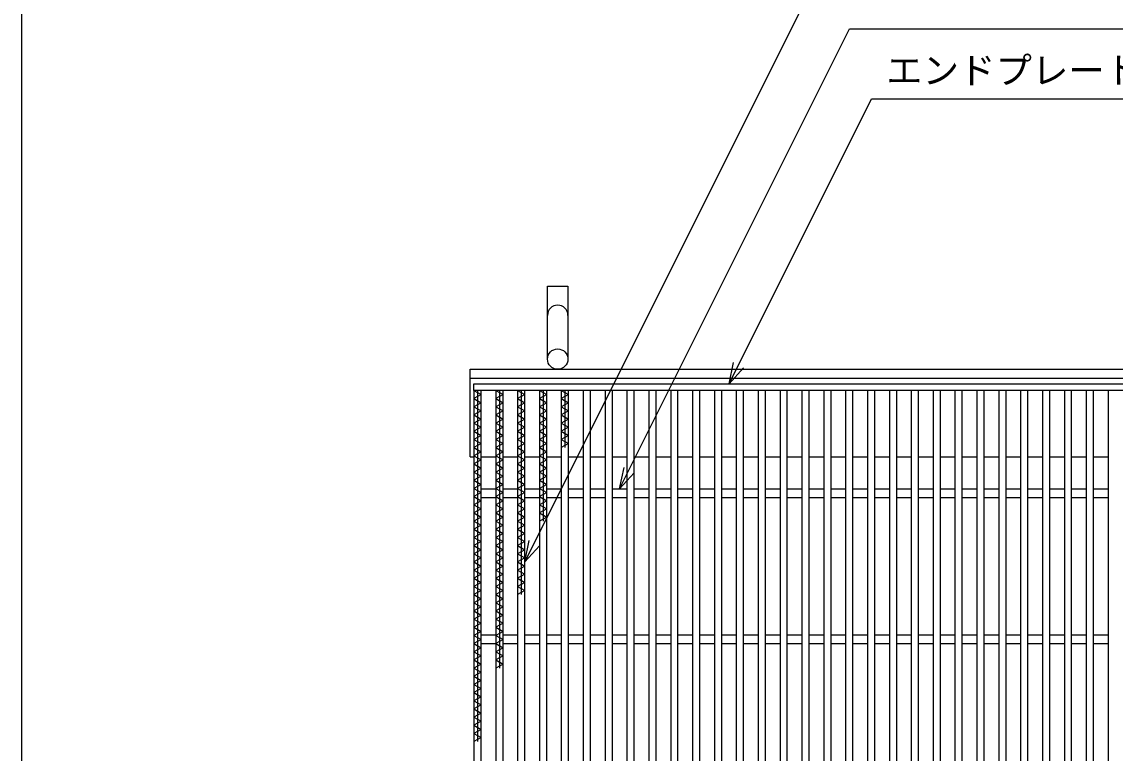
# Model space of a CAD drawing. Units: millimetres, scale not verified. Extents: x -1820 to 1736, y -1282 to 1048.
# Drawn here: x -1724 to -974, y 121 to 622 of the extents above; entities that cross this region are included whole.
import ezdxf
from ezdxf.enums import TextEntityAlignment as Align

# ---------------------------------------------------------------- set-up
doc = ezdxf.new("R2010")
doc.units = ezdxf.units.MM
doc.header["$LTSCALE"] = 10
for name, color, linetype, lineweight in [('0_2', 150, 'Continuous', 25), ('16', 3, 'Continuous', 25), ('19', 6, 'Continuous', 25), ('22', 4, 'Continuous', 25)]:
    doc.layers.add(name, color=color, linetype=linetype, lineweight=lineweight)
doc.styles.add('ベクトル', font='')
doc.styles.get('ベクトル').set_extended_font_data('ベクトル')

msp = doc.modelspace()

# ---------------------------------------------------------------- linework, layer by layer
at = {"layer": '0_2'}
msp.add_line((-1724, -1151.5), (-1724, 1048.5), dxfattribs=at)
at = {"layer": '16'}
for p, q in [((-1414, 374), (-419, 374)), ((-1414, 369.5), (-1414, 374)), ((-419, 369.5), (-1414, 369.5)), ((-1414, 369.5), (-1414, -71.5)), ((-1409, 369.5), (-1414, 369.5)), ((-1414, 369.5), (-1409, 366.7)), ((-1411.5, 369.5), (-1411.5, 128.7)), ((-1409, -71.5), (-1409, 369.5)), ((-1399, 369.5), (-1399, -71.5)), ((-1394, 369.5), (-1399, 369.5)), ((-1399, 369.5), (-1394, 366.7)), ((-1396.5, 369.5), (-1396.5, 179.1)), ((-1394, -71.5), (-1394, 369.5)), ((-1384, 369.5), (-1384, -71.5)), ((-1379, 369.5), (-1384, 369.5)), ((-1384, 369.5), (-1379, 366.7)), ((-1381.5, 369.5), (-1381.5, 229.5)), ((-1379, -71.5), (-1379, 369.5)), ((-1369, 369.5), (-1369, -71.5)), ((-1364, 369.5), (-1369, 369.5)), ((-1369, 369.5), (-1364, 366.7)), ((-1366.5, 369.5), (-1366.5, 279.9)), ((-1364, -71.5), (-1364, 369.5)), ((-1354, 369.5), (-1354, -71.5)), ((-1349, 369.5), (-1354, 369.5)), ((-1354, 369.5), (-1349, 366.7)), ((-1351.5, 369.5), (-1351.5, 330.3)), ((-1349, -71.5), (-1349, 369.5)), ((-1339, 369.5), (-1339, -71.5)), ((-1334, 369.5), (-1339, 369.5)), ((-1334, -71.5), (-1334, 369.5)), ((-1324, 369.5), (-1324, -71.5)), ((-1319, 369.5), (-1324, 369.5)), ((-1319, -71.5), (-1319, 369.5)), ((-1309, 369.5), (-1309, -71.5)), ((-1304, 369.5), (-1309, 369.5)), ((-1304, -71.5), (-1304, 369.5)), ((-1294, 369.5), (-1294, -71.5)), ((-1289, 369.5), (-1294, 369.5)), ((-1289, -71.5), (-1289, 369.5)), ((-1279, 369.5), (-1279, -71.5)), ((-1274, 369.5), (-1279, 369.5)), ((-1274, -71.5), (-1274, 369.5)), ((-1264, 369.5), (-1264, -71.5)), ((-1259, 369.5), (-1264, 369.5)), ((-1259, -71.5), (-1259, 369.5)), ((-1249, 369.5), (-1249, -71.5)), ((-1244, 369.5), (-1249, 369.5)), ((-1244, -71.5), (-1244, 369.5)), ((-1234, 369.5), (-1234, -71.5)), ((-1229, 369.5), (-1234, 369.5)), ((-1229, -71.5), (-1229, 369.5)), ((-1219, 369.5), (-1219, -71.5)), ((-1214, 369.5), (-1219, 369.5)), ((-1214, -71.5), (-1214, 369.5)), ((-1204, 369.5), (-1204, -71.5)), ((-1199, 369.5), (-1204, 369.5)), ((-1199, -71.5), (-1199, 369.5)), ((-1189, 369.5), (-1189, -71.5)), ((-1184, 369.5), (-1189, 369.5)), ((-1184, -71.5), (-1184, 369.5)), ((-1174, 369.5), (-1174, -71.5)), ((-1169, 369.5), (-1174, 369.5)), ((-1169, -71.5), (-1169, 369.5)), ((-1159, 369.5), (-1159, -71.5)), ((-1154, 369.5), (-1159, 369.5)), ((-1154, -71.5), (-1154, 369.5)), ((-1144, 369.5), (-1144, -71.5)), ((-1139, 369.5), (-1144, 369.5)), ((-1139, -71.5), (-1139, 369.5)), ((-1129, 369.5), (-1129, -71.5)), ((-1124, 369.5), (-1129, 369.5)), ((-1124, -71.5), (-1124, 369.5)), ((-1114, 369.5), (-1114, -71.5)), ((-1109, 369.5), (-1114, 369.5)), ((-1109, -71.5), (-1109, 369.5)), ((-1099, 369.5), (-1099, -71.5)), ((-1094, 369.5), (-1099, 369.5)), ((-1094, -71.5), (-1094, 369.5)), ((-1084, 369.5), (-1084, -71.5)), ((-1079, 369.5), (-1084, 369.5)), ((-1079, -71.5), (-1079, 369.5)), ((-1069, 369.5), (-1069, -71.5)), ((-1064, 369.5), (-1069, 369.5)), ((-1064, -71.5), (-1064, 369.5)), ((-1054, 369.5), (-1054, -71.5)), ((-1049, 369.5), (-1054, 369.5)), ((-1049, -71.5), (-1049, 369.5)), ((-1039, 369.5), (-1039, -71.5)), ((-1034, 369.5), (-1039, 369.5)), ((-1034, -71.5), (-1034, 369.5)), ((-1024, 369.5), (-1024, -71.5)), ((-1019, 369.5), (-1024, 369.5)), ((-1019, -71.5), (-1019, 369.5)), ((-1009, 369.5), (-1009, -71.5)), ((-1004, 369.5), (-1009, 369.5)), ((-1004, -71.5), (-1004, 369.5)), ((-994, 369.5), (-994, -71.5)), ((-989, 369.5), (-994, 369.5)), ((-989, -71.5), (-989, 369.5)), ((-979, 369.5), (-979, -71.5)), ((-974, 369.5), (-979, 369.5)), ((-1409, 366.7), (-1414, 363.9)), ((-1414, 363.9), (-1409, 361.1)), ((-1409, 361.1), (-1414, 358.3)), ((-1394, 366.7), (-1399, 363.9)), ((-1399, 363.9), (-1394, 361.1)), ((-1394, 361.1), (-1399, 358.3)), ((-1379, 366.7), (-1384, 363.9)), ((-1384, 363.9), (-1379, 361.1)), ((-1379, 361.1), (-1384, 358.3)), ((-1364, 366.7), (-1369, 363.9)), ((-1369, 363.9), (-1364, 361.1)), ((-1364, 361.1), (-1369, 358.3)), ((-1349, 366.7), (-1354, 363.9)), ((-1354, 363.9), (-1349, 361.1)), ((-1349, 361.1), (-1354, 358.3)), ((-1414, 358.3), (-1409, 355.5)), ((-1409, 355.5), (-1414, 352.7)), ((-1414, 352.7), (-1409, 349.9)), ((-1399, 358.3), (-1394, 355.5)), ((-1394, 355.5), (-1399, 352.7)), ((-1399, 352.7), (-1394, 349.9)), ((-1384, 358.3), (-1379, 355.5)), ((-1379, 355.5), (-1384, 352.7)), ((-1384, 352.7), (-1379, 349.9)), ((-1369, 358.3), (-1364, 355.5)), ((-1364, 355.5), (-1369, 352.7)), ((-1369, 352.7), (-1364, 349.9)), ((-1354, 358.3), (-1349, 355.5)), ((-1349, 355.5), (-1354, 352.7)), ((-1354, 352.7), (-1349, 349.9)), ((-1409, 349.9), (-1414, 347.1)), ((-1414, 347.1), (-1409, 344.3)), ((-1394, 349.9), (-1399, 347.1)), ((-1399, 347.1), (-1394, 344.3)), ((-1379, 349.9), (-1384, 347.1)), ((-1384, 347.1), (-1379, 344.3)), ((-1364, 349.9), (-1369, 347.1)), ((-1369, 347.1), (-1364, 344.3)), ((-1349, 349.9), (-1354, 347.1)), ((-1354, 347.1), (-1349, 344.3)), ((-1409, 344.3), (-1414, 341.5)), ((-1414, 341.5), (-1409, 338.7)), ((-1409, 338.7), (-1414, 335.9)), ((-1394, 344.3), (-1399, 341.5)), ((-1399, 341.5), (-1394, 338.7)), ((-1394, 338.7), (-1399, 335.9)), ((-1379, 344.3), (-1384, 341.5)), ((-1384, 341.5), (-1379, 338.7)), ((-1379, 338.7), (-1384, 335.9)), ((-1364, 344.3), (-1369, 341.5)), ((-1369, 341.5), (-1364, 338.7)), ((-1364, 338.7), (-1369, 335.9)), ((-1349, 344.3), (-1354, 341.5)), ((-1354, 341.5), (-1349, 338.7)), ((-1349, 338.7), (-1354, 335.9)), ((-1414, 335.9), (-1409, 333.1)), ((-1409, 333.1), (-1414, 330.3)), ((-1414, 330.3), (-1409, 327.5)), ((-1399, 335.9), (-1394, 333.1)), ((-1394, 333.1), (-1399, 330.3)), ((-1399, 330.3), (-1394, 327.5)), ((-1384, 335.9), (-1379, 333.1)), ((-1379, 333.1), (-1384, 330.3)), ((-1384, 330.3), (-1379, 327.5)), ((-1369, 335.9), (-1364, 333.1)), ((-1364, 333.1), (-1369, 330.3)), ((-1369, 330.3), (-1364, 327.5)), ((-1354, 335.9), (-1349, 333.1)), ((-1349, 333.1), (-1354, 330.3)), ((-1409, 327.5), (-1414, 324.7)), ((-1414, 324.7), (-1409, 321.9)), ((-1394, 327.5), (-1399, 324.7)), ((-1399, 324.7), (-1394, 321.9)), ((-1379, 327.5), (-1384, 324.7)), ((-1384, 324.7), (-1379, 321.9)), ((-1364, 327.5), (-1369, 324.7)), ((-1369, 324.7), (-1364, 321.9)), ((-1409, 321.9), (-1414, 319.1)), ((-1414, 319.1), (-1409, 316.3)), ((-1409, 316.3), (-1414, 313.5)), ((-1394, 321.9), (-1399, 319.1)), ((-1399, 319.1), (-1394, 316.3)), ((-1394, 316.3), (-1399, 313.5)), ((-1379, 321.9), (-1384, 319.1)), ((-1384, 319.1), (-1379, 316.3)), ((-1379, 316.3), (-1384, 313.5)), ((-1364, 321.9), (-1369, 319.1)), ((-1369, 319.1), (-1364, 316.3)), ((-1364, 316.3), (-1369, 313.5)), ((-1414, 313.5), (-1409, 310.7)), ((-1409, 310.7), (-1414, 307.9)), ((-1414, 307.9), (-1409, 305.1)), ((-1399, 313.5), (-1394, 310.7)), ((-1394, 310.7), (-1399, 307.9)), ((-1399, 307.9), (-1394, 305.1)), ((-1384, 313.5), (-1379, 310.7)), ((-1379, 310.7), (-1384, 307.9)), ((-1384, 307.9), (-1379, 305.1)), ((-1369, 313.5), (-1364, 310.7)), ((-1364, 310.7), (-1369, 307.9)), ((-1369, 307.9), (-1364, 305.1)), ((-1409, 305.1), (-1414, 302.3)), ((-1414, 302.3), (-1409, 299.5)), ((-1409, 302), (-1399, 302)), ((-1394, 305.1), (-1399, 302.3)), ((-1399, 302.3), (-1394, 299.5)), ((-1394, 302), (-1384, 302)), ((-1379, 305.1), (-1384, 302.3)), ((-1384, 302.3), (-1379, 299.5)), ((-1379, 302), (-1369, 302)), ((-1364, 305.1), (-1369, 302.3)), ((-1369, 302.3), (-1364, 299.5)), ((-1364, 302), (-1354, 302)), ((-1349, 302), (-1339, 302)), ((-1334, 302), (-1324, 302)), ((-1319, 302), (-1309, 302)), ((-1304, 302), (-1294, 302)), ((-1289, 302), (-1279, 302)), ((-1274, 302), (-1264, 302)), ((-1259, 302), (-1249, 302)), ((-1244, 302), (-1234, 302)), ((-1229, 302), (-1219, 302)), ((-1214, 302), (-1204, 302)), ((-1199, 302), (-1189, 302)), ((-1184, 302), (-1174, 302)), ((-1169, 302), (-1159, 302)), ((-1154, 302), (-1144, 302)), ((-1139, 302), (-1129, 302)), ((-1124, 302), (-1114, 302)), ((-1109, 302), (-1099, 302)), ((-1094, 302), (-1084, 302)), ((-1079, 302), (-1069, 302)), ((-1064, 302), (-1054, 302)), ((-1049, 302), (-1039, 302)), ((-1034, 302), (-1024, 302)), ((-1019, 302), (-1009, 302)), ((-1004, 302), (-994, 302)), ((-989, 302), (-979, 302)), ((-1409, 299.5), (-1414, 296.7)), ((-1414, 296.7), (-1409, 293.9)), ((-1409, 293.9), (-1414, 291.1)), ((-1409, 296), (-1399, 296)), ((-1394, 299.5), (-1399, 296.7)), ((-1399, 296.7), (-1394, 293.9)), ((-1394, 293.9), (-1399, 291.1)), ((-1394, 296), (-1384, 296)), ((-1379, 299.5), (-1384, 296.7)), ((-1384, 296.7), (-1379, 293.9)), ((-1379, 293.9), (-1384, 291.1)), ((-1379, 296), (-1369, 296)), ((-1364, 299.5), (-1369, 296.7)), ((-1369, 296.7), (-1364, 293.9)), ((-1364, 293.9), (-1369, 291.1)), ((-1364, 296), (-1354, 296)), ((-1349, 296), (-1339, 296)), ((-1334, 296), (-1324, 296)), ((-1319, 296), (-1309, 296)), ((-1304, 296), (-1294, 296)), ((-1289, 296), (-1279, 296)), ((-1274, 296), (-1264, 296)), ((-1259, 296), (-1249, 296)), ((-1244, 296), (-1234, 296)), ((-1229, 296), (-1219, 296)), ((-1214, 296), (-1204, 296)), ((-1199, 296), (-1189, 296)), ((-1184, 296), (-1174, 296)), ((-1169, 296), (-1159, 296)), ((-1154, 296), (-1144, 296)), ((-1139, 296), (-1129, 296)), ((-1124, 296), (-1114, 296)), ((-1109, 296), (-1099, 296)), ((-1094, 296), (-1084, 296)), ((-1079, 296), (-1069, 296)), ((-1064, 296), (-1054, 296)), ((-1049, 296), (-1039, 296)), ((-1034, 296), (-1024, 296)), ((-1019, 296), (-1009, 296)), ((-1004, 296), (-994, 296)), ((-989, 296), (-979, 296)), ((-1414, 291.1), (-1409, 288.3)), ((-1409, 288.3), (-1414, 285.5)), ((-1414, 285.5), (-1409, 282.7)), ((-1399, 291.1), (-1394, 288.3)), ((-1394, 288.3), (-1399, 285.5)), ((-1399, 285.5), (-1394, 282.7)), ((-1384, 291.1), (-1379, 288.3)), ((-1379, 288.3), (-1384, 285.5)), ((-1384, 285.5), (-1379, 282.7)), ((-1369, 291.1), (-1364, 288.3)), ((-1364, 288.3), (-1369, 285.5)), ((-1369, 285.5), (-1364, 282.7)), ((-1409, 282.7), (-1414, 279.9)), ((-1414, 279.9), (-1409, 277.1)), ((-1394, 282.7), (-1399, 279.9)), ((-1399, 279.9), (-1394, 277.1)), ((-1379, 282.7), (-1384, 279.9)), ((-1384, 279.9), (-1379, 277.1)), ((-1364, 282.7), (-1369, 279.9)), ((-1409, 277.1), (-1414, 274.3)), ((-1414, 274.3), (-1409, 271.5)), ((-1409, 271.5), (-1414, 268.7)), ((-1394, 277.1), (-1399, 274.3)), ((-1399, 274.3), (-1394, 271.5)), ((-1394, 271.5), (-1399, 268.7)), ((-1379, 277.1), (-1384, 274.3)), ((-1384, 274.3), (-1379, 271.5)), ((-1379, 271.5), (-1384, 268.7)), ((-1414, 268.7), (-1409, 265.9)), ((-1409, 265.9), (-1414, 263.1)), ((-1414, 263.1), (-1409, 260.3)), ((-1399, 268.7), (-1394, 265.9)), ((-1394, 265.9), (-1399, 263.1)), ((-1399, 263.1), (-1394, 260.3)), ((-1384, 268.7), (-1379, 265.9)), ((-1379, 265.9), (-1384, 263.1)), ((-1384, 263.1), (-1379, 260.3)), ((-1409, 260.3), (-1414, 257.5)), ((-1414, 257.5), (-1409, 254.7)), ((-1394, 260.3), (-1399, 257.5)), ((-1399, 257.5), (-1394, 254.7)), ((-1379, 260.3), (-1384, 257.5)), ((-1384, 257.5), (-1379, 254.7)), ((-1409, 254.7), (-1414, 251.9)), ((-1414, 251.9), (-1409, 249.1)), ((-1409, 249.1), (-1414, 246.3)), ((-1394, 254.7), (-1399, 251.9)), ((-1399, 251.9), (-1394, 249.1)), ((-1394, 249.1), (-1399, 246.3)), ((-1379, 254.7), (-1384, 251.9)), ((-1384, 251.9), (-1379, 249.1)), ((-1379, 249.1), (-1384, 246.3)), ((-1414, 246.3), (-1409, 243.5)), ((-1409, 243.5), (-1414, 240.7)), ((-1414, 240.7), (-1409, 237.9)), ((-1399, 246.3), (-1394, 243.5)), ((-1394, 243.5), (-1399, 240.7)), ((-1399, 240.7), (-1394, 237.9)), ((-1384, 246.3), (-1379, 243.5)), ((-1379, 243.5), (-1384, 240.7)), ((-1384, 240.7), (-1379, 237.9)), ((-1409, 237.9), (-1414, 235.1)), ((-1414, 235.1), (-1409, 232.3)), ((-1394, 237.9), (-1399, 235.1)), ((-1399, 235.1), (-1394, 232.3)), ((-1379, 237.9), (-1384, 235.1)), ((-1384, 235.1), (-1379, 232.3)), ((-1409, 232.3), (-1414, 229.5)), ((-1414, 229.5), (-1409, 226.7)), ((-1409, 226.7), (-1414, 223.9)), ((-1394, 232.3), (-1399, 229.5)), ((-1399, 229.5), (-1394, 226.7)), ((-1394, 226.7), (-1399, 223.9)), ((-1379, 232.3), (-1384, 229.5)), ((-1414, 223.9), (-1409, 221.1)), ((-1409, 221.1), (-1414, 218.3)), ((-1414, 218.3), (-1409, 215.5)), ((-1399, 223.9), (-1394, 221.1)), ((-1394, 221.1), (-1399, 218.3)), ((-1399, 218.3), (-1394, 215.5)), ((-1409, 215.5), (-1414, 212.7)), ((-1414, 212.7), (-1409, 209.9)), ((-1394, 215.5), (-1399, 212.7)), ((-1399, 212.7), (-1394, 209.9)), ((-1409, 209.9), (-1414, 207.1)), ((-1414, 207.1), (-1409, 204.3)), ((-1409, 204.3), (-1414, 201.5)), ((-1394, 209.9), (-1399, 207.1)), ((-1399, 207.1), (-1394, 204.3)), ((-1394, 204.3), (-1399, 201.5)), ((-1414, 201.5), (-1409, 198.7)), ((-1409, 198.7), (-1414, 195.9)), ((-1414, 195.9), (-1409, 193.1)), ((-1409, 202), (-1399, 202)), ((-1409, 196), (-1399, 196)), ((-1399, 201.5), (-1394, 198.7)), ((-1394, 198.7), (-1399, 195.9)), ((-1399, 195.9), (-1394, 193.1)), ((-1394, 202), (-1384, 202)), ((-1394, 196), (-1384, 196)), ((-1379, 202), (-1369, 202)), ((-1379, 196), (-1369, 196)), ((-1364, 202), (-1354, 202)), ((-1364, 196), (-1354, 196)), ((-1349, 202), (-1339, 202)), ((-1349, 196), (-1339, 196)), ((-1334, 202), (-1324, 202)), ((-1334, 196), (-1324, 196)), ((-1319, 202), (-1309, 202)), ((-1319, 196), (-1309, 196)), ((-1304, 202), (-1294, 202)), ((-1304, 196), (-1294, 196)), ((-1289, 202), (-1279, 202)), ((-1289, 196), (-1279, 196)), ((-1274, 202), (-1264, 202)), ((-1274, 196), (-1264, 196)), ((-1259, 202), (-1249, 202)), ((-1259, 196), (-1249, 196)), ((-1244, 202), (-1234, 202)), ((-1244, 196), (-1234, 196)), ((-1229, 202), (-1219, 202)), ((-1229, 196), (-1219, 196)), ((-1214, 202), (-1204, 202)), ((-1214, 196), (-1204, 196)), ((-1199, 202), (-1189, 202)), ((-1199, 196), (-1189, 196)), ((-1184, 202), (-1174, 202)), ((-1184, 196), (-1174, 196)), ((-1169, 202), (-1159, 202)), ((-1169, 196), (-1159, 196)), ((-1154, 202), (-1144, 202)), ((-1154, 196), (-1144, 196)), ((-1139, 202), (-1129, 202)), ((-1139, 196), (-1129, 196)), ((-1124, 202), (-1114, 202)), ((-1124, 196), (-1114, 196)), ((-1109, 202), (-1099, 202)), ((-1109, 196), (-1099, 196)), ((-1094, 202), (-1084, 202)), ((-1094, 196), (-1084, 196)), ((-1079, 202), (-1069, 202)), ((-1079, 196), (-1069, 196)), ((-1064, 202), (-1054, 202)), ((-1064, 196), (-1054, 196)), ((-1049, 202), (-1039, 202)), ((-1049, 196), (-1039, 196)), ((-1034, 202), (-1024, 202)), ((-1034, 196), (-1024, 196)), ((-1019, 202), (-1009, 202)), ((-1019, 196), (-1009, 196)), ((-1004, 202), (-994, 202)), ((-1004, 196), (-994, 196)), ((-989, 202), (-979, 202)), ((-989, 196), (-979, 196)), ((-1409, 193.1), (-1414, 190.3)), ((-1414, 190.3), (-1409, 187.5)), ((-1409, 187.5), (-1414, 184.7)), ((-1394, 193.1), (-1399, 190.3)), ((-1399, 190.3), (-1394, 187.5)), ((-1394, 187.5), (-1399, 184.7)), ((-1414, 184.7), (-1409, 181.9)), ((-1409, 181.9), (-1414, 179.1)), ((-1399, 184.7), (-1394, 181.9)), ((-1394, 181.9), (-1399, 179.1)), ((-1414, 179.1), (-1409, 176.3)), ((-1409, 176.3), (-1414, 173.5)), ((-1414, 173.5), (-1409, 170.7)), ((-1409, 170.7), (-1414, 167.9)), ((-1414, 167.9), (-1409, 165.1)), ((-1409, 165.1), (-1414, 162.3)), ((-1414, 162.3), (-1409, 159.5)), ((-1409, 159.5), (-1414, 156.7)), ((-1414, 156.7), (-1409, 153.9)), ((-1409, 153.9), (-1414, 151.1)), ((-1414, 151.1), (-1409, 148.3)), ((-1409, 148.3), (-1414, 145.5)), ((-1414, 145.5), (-1409, 142.7)), ((-1409, 142.7), (-1414, 139.9)), ((-1414, 139.9), (-1409, 137.1)), ((-1409, 137.1), (-1414, 134.3)), ((-1414, 134.3), (-1409, 131.5)), ((-1409, 131.5), (-1414, 128.7))]:
    msp.add_line(p, q, dxfattribs=at)
at = {"layer": '19'}
for p, q in [((-1363.5, 391), (-1363.5, 441)), ((-1363.5, 441), (-1349.5, 441)), ((-1349.5, 441), (-1349.5, 391)), ((-1416.5, 384), (-416.5, 384)), ((-1416.5, 324), (-1416.5, 384)), ((-1416.5, 378), (-416.5, 378)), ((-1416.5, 324), (-1414, 324)), ((-1409, 324), (-1399, 324)), ((-1394, 324), (-1384, 324)), ((-1379, 324), (-1369, 324)), ((-1364, 324), (-1354, 324)), ((-1349, 324), (-1339, 324)), ((-1334, 324), (-1324, 324)), ((-1319, 324), (-1309, 324)), ((-1304, 324), (-1294, 324)), ((-1289, 324), (-1279, 324)), ((-1274, 324), (-1264, 324)), ((-1259, 324), (-1249, 324)), ((-1244, 324), (-1234, 324)), ((-1229, 324), (-1219, 324)), ((-1214, 324), (-1204, 324)), ((-1199, 324), (-1189, 324)), ((-1184, 324), (-1174, 324)), ((-1169, 324), (-1159, 324)), ((-1154, 324), (-1144, 324)), ((-1139, 324), (-1129, 324)), ((-1124, 324), (-1114, 324)), ((-1109, 324), (-1099, 324)), ((-1094, 324), (-1084, 324)), ((-1079, 324), (-1069, 324)), ((-1064, 324), (-1054, 324)), ((-1049, 324), (-1039, 324)), ((-1034, 324), (-1024, 324)), ((-1019, 324), (-1009, 324)), ((-1004, 324), (-994, 324)), ((-989, 324), (-979, 324))]:
    msp.add_line(p, q, dxfattribs=at)
msp.add_circle((-1356.5, 391), 7, dxfattribs=at)
msp.add_arc((-1356.5, 421), 7, 0, 180, dxfattribs=at)
at = {"layer": '22'}
for p, q in [((-1379, 252), (-1173.75, 662.5)), ((-1314, 302), (-1156.25, 617.5)), ((-1156.25, 617.5), (-716.25, 617.5)), ((-1239, 374), (-1141.25, 569.5)), ((-1141.25, 569.5), (-721.25, 569.5)), ((-1239, 374), (-1236, 388.6)), ((-1239, 374), (-1229, 385)), ((-1314, 302), (-1311, 316.6)), ((-1314, 302), (-1304, 313)), ((-1379, 252), (-1376, 266.6)), ((-1379, 252), (-1369, 263))]:
    msp.add_line(p, q, dxfattribs=at)

# ---------------------------------------------------------------- texts
at = {"layer": '22', "color": 2, "style": 'ベクトル'}
msp.add_text('エンドプレート：', height=18.33, dxfattribs=at).set_placement((-1131.25, 589), align=Align.MIDDLE_LEFT)

doc.saveas('drawing.dxf')
